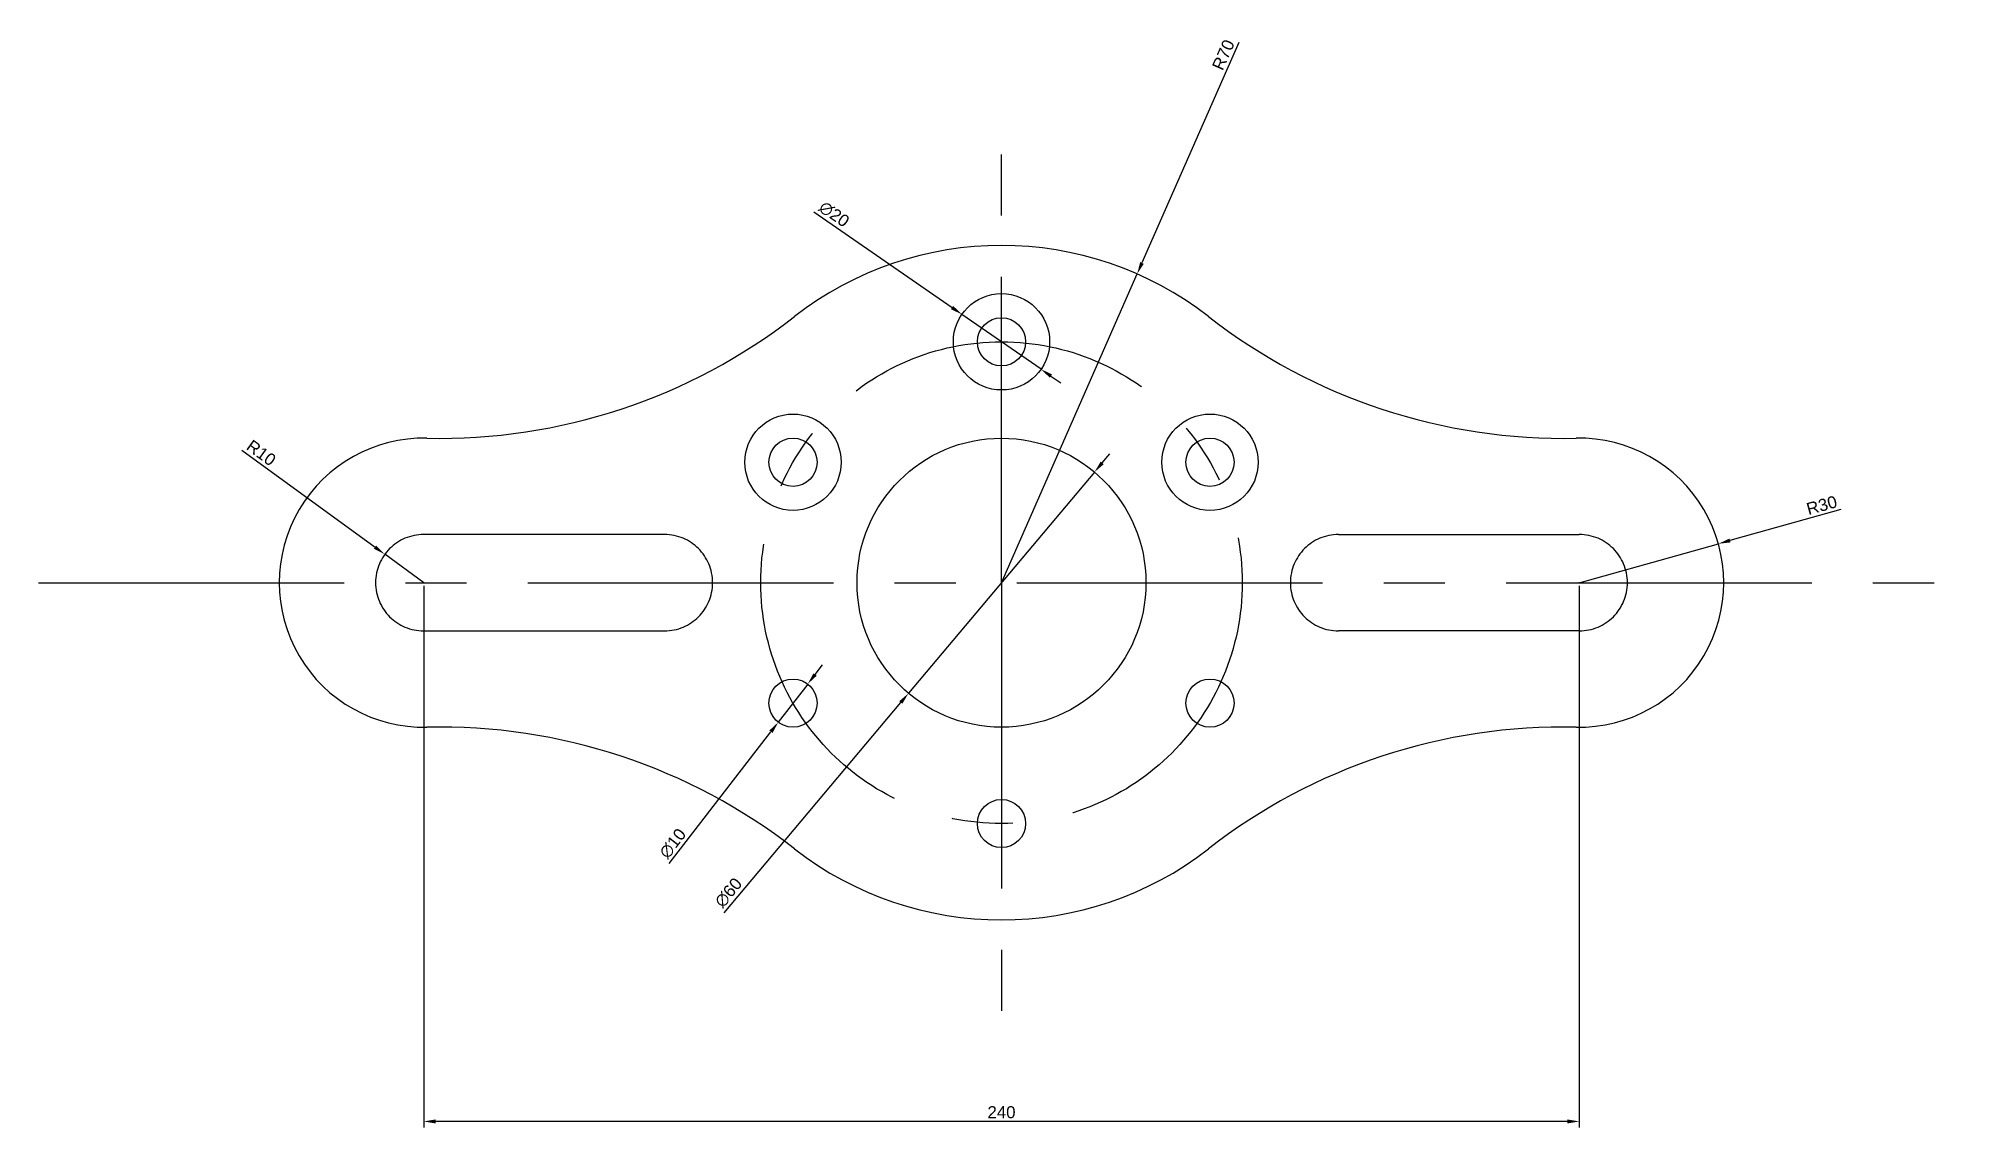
# Model space of a CAD drawing. Header units: millimetres. Extents: x 100 to 500, y -13 to 213.
import ezdxf

# ---------------------------------------------------------------- set-up
doc = ezdxf.new("R2010")
doc.units = ezdxf.units.MM
doc.linetypes.add('CENTERX2', pattern=[101.6, 63.5, -12.7, 12.7, -12.7])
for name, color, linetype in [('CIrcle1', 7, 'Continuous'), ('Circle2', 7, 'CENTERX2'), ('circle3', 7, 'Continuous'), ('LineXY', 7, 'CENTERX2')]:
    doc.layers.add(name, color=color, linetype=linetype)
doc.styles.get("Standard").update_dxf_attribs({"font": 'arial.ttf'})
doc.dimstyles.new('ISO-25', dxfattribs={"dimtxt": 2.5, "dimasz": 2.5, "dimexe": 1.25, "dimexo": 0.625, "dimtad": 1, "dimtxsty": 'Standard', "dimcen": 2.5, "dimadec": 0, "dimazin": 0, "dimtfac": 1, "dimtmove": 0, "dimatfit": 3, "dimfxl": 1, "dimarcsym": 0})

# ---------------------------------------------------------------- blocks, each defined once
blk = doc.blocks.new('*U3')
at = {"layer": 'CIrcle1'}
blk.add_circle((0, 0), 5, dxfattribs=at)
blk = doc.blocks.new('*U4')
at = {"layer": 'CIrcle1', "color": 0, "linetype": 'ByBlock', "lineweight": -2, "transparency": 16777216}
blk.add_blockref('*U3', (300, 150), dxfattribs=at)
for p, rotation in [((256.7, 125), 59.99999999999999), ((343.3, 125), 300.0000000000001), ((256.7, 75), 120), ((343.3, 75), 240), ((300, 50), 180)]:
    blk.add_blockref('*U3', p, dxfattribs=dict(at, rotation=rotation))
blk = doc.blocks.new('*D7')
at = {"layer": 'circle3', "color": 0, "lineweight": -2, "transparency": 16777216}
for p, q in [((180, 99.38), (180, -13.08)), ((420, 99.38), (420, -13.08)), ((417.5, -11.83), (182.5, -11.83))]:
    blk.add_line(p, q, dxfattribs=at)
at = {"layer": 'circle3', "color": 0, "transparency": 16777216}
for points in [[(182.5, -11.42), (182.5, -12.25), (180, -11.83)], [(417.5, -11.42), (417.5, -12.25), (420, -11.83)]]:
    blk.add_solid(points, dxfattribs=at)
at = {"layer": 'Defpoints', "color": 0, "transparency": 16777216}
for p in [(180, 100), (420, 100), (180, -11.83)]:
    blk.add_point(p, dxfattribs=at)
at = {"layer": 'circle3', "color": 0, "transparency": 16777216, "insert": (300, -9.93), "char_height": 2.5, "attachment_point": 5}
blk.add_mtext('240', dxfattribs=at)
blk = doc.blocks.new('*D8')
at = {"layer": 'circle3', "color": 0, "lineweight": -2, "transparency": 16777216}
for p, q in [((261.28, 80.94), (262.81, 82.92)), ((259.75, 78.96), (253.64, 71.04)), ((230.98, 41.68), (252.12, 69.06))]:
    blk.add_line(p, q, dxfattribs=at)
at = {"layer": 'circle3', "color": 0, "transparency": 16777216}
for points in [[(260.95, 81.19), (261.61, 80.68), (259.75, 78.96)], [(251.79, 69.32), (252.45, 68.81), (253.64, 71.04)]]:
    blk.add_solid(points, dxfattribs=at)
at = {"layer": 'Defpoints', "color": 0, "transparency": 16777216}
for p in [(259.75, 78.96), (253.64, 71.04)]:
    blk.add_point(p, dxfattribs=at)
at = {"layer": 'circle3', "color": 0, "transparency": 16777216, "insert": (231.73, 45.87), "char_height": 2.5, "attachment_point": 5, "rotation": 52.3396}
blk.add_mtext('∅10', dxfattribs=at)
blk = doc.blocks.new('*D9')
at = {"layer": 'circle3', "color": 0, "lineweight": -2, "transparency": 16777216}
for p, q in [((320.92, 124.87), (322.53, 126.78)), ((319.31, 122.96), (280.69, 77.04)), ((242.38, 31.5), (279.08, 75.13))]:
    blk.add_line(p, q, dxfattribs=at)
at = {"layer": 'circle3', "color": 0, "transparency": 16777216}
for points in [[(320.6, 125.14), (321.24, 124.6), (319.31, 122.96)], [(278.76, 75.4), (279.4, 74.86), (280.69, 77.04)]]:
    blk.add_solid(points, dxfattribs=at)
at = {"layer": 'Defpoints', "color": 0, "transparency": 16777216}
for p in [(319.31, 122.96), (280.69, 77.04)]:
    blk.add_point(p, dxfattribs=at)
at = {"layer": 'circle3', "color": 0, "transparency": 16777216, "insert": (243.3, 35.66), "char_height": 2.5, "attachment_point": 5, "rotation": 49.9314}
blk.add_mtext('∅60', dxfattribs=at)
blk = doc.blocks.new('*D10')
at = {"layer": 'circle3', "color": 0, "lineweight": -2, "transparency": 16777216}
for p, q in [((349.28, 212.11), (329.17, 166.37)), ((300, 100), (328.17, 164.08))]:
    blk.add_line(p, q, dxfattribs=at)
at = {"layer": 'circle3', "color": 0, "transparency": 16777216}
blk.add_solid([(328.79, 166.54), (329.55, 166.2), (328.17, 164.08)], dxfattribs=at)
at = {"layer": 'Defpoints', "color": 0, "transparency": 16777216}
for p in [(328.17, 164.08), (300, 100)]:
    blk.add_point(p, dxfattribs=at)
at = {"layer": 'circle3', "color": 0, "transparency": 16777216, "insert": (346.08, 209.57), "char_height": 2.5, "attachment_point": 5, "rotation": 66.2722}
blk.add_mtext('R70', dxfattribs=at)
blk = doc.blocks.new('*D11')
at = {"layer": 'circle3', "color": 0, "lineweight": -2, "transparency": 16777216}
for p, q in [((474.35, 115.21), (451.3, 108.76)), ((420, 100), (448.89, 108.08))]:
    blk.add_line(p, q, dxfattribs=at)
at = {"layer": 'circle3', "color": 0, "transparency": 16777216}
blk.add_solid([(451.19, 109.16), (451.41, 108.36), (448.89, 108.08)], dxfattribs=at)
at = {"layer": 'Defpoints', "color": 0, "transparency": 16777216}
for p in [(448.89, 108.08), (420, 100)]:
    blk.add_point(p, dxfattribs=at)
at = {"layer": 'circle3', "color": 0, "transparency": 16777216, "insert": (470.36, 116.07), "char_height": 2.5, "attachment_point": 5, "rotation": 15.6318}
blk.add_mtext('R30', dxfattribs=at)
blk = doc.blocks.new('*D12')
at = {"layer": 'circle3', "color": 0, "lineweight": -2, "transparency": 16777216}
for p, q in [((142.23, 127.53), (169.9, 107.36)), ((180, 100), (171.92, 105.89))]:
    blk.add_line(p, q, dxfattribs=at)
at = {"layer": 'circle3', "color": 0, "transparency": 16777216}
blk.add_solid([(170.14, 107.7), (169.65, 107.03), (171.92, 105.89)], dxfattribs=at)
at = {"layer": 'Defpoints', "color": 0, "transparency": 16777216}
for p in [(171.92, 105.89), (180, 100)]:
    blk.add_point(p, dxfattribs=at)
at = {"layer": 'circle3', "color": 0, "transparency": 16777216, "insert": (146.26, 126.94), "char_height": 2.5, "attachment_point": 5, "rotation": 323.9128}
blk.add_mtext('R10', dxfattribs=at)
blk = doc.blocks.new('*D13')
at = {"layer": 'circle3', "color": 0, "lineweight": -2, "transparency": 16777216}
for p, q in [((261.01, 177.01), (289.72, 157.12)), ((308.22, 144.31), (291.78, 155.69)), ((310.28, 142.88), (312.33, 141.46))]:
    blk.add_line(p, q, dxfattribs=at)
at = {"layer": 'circle3', "color": 0, "transparency": 16777216}
for points in [[(289.96, 157.46), (289.49, 156.77), (291.78, 155.69)], [(310.51, 143.23), (310.04, 142.54), (308.22, 144.31)]]:
    blk.add_solid(points, dxfattribs=at)
at = {"layer": 'Defpoints', "color": 0, "transparency": 16777216}
for p in [(291.78, 155.69), (308.22, 144.31)]:
    blk.add_point(p, dxfattribs=at)
at = {"layer": 'circle3', "color": 0, "transparency": 16777216, "insert": (265.23, 176.48), "char_height": 2.5, "attachment_point": 5, "rotation": 325.2947}
blk.add_mtext('∅20', dxfattribs=at)

msp = doc.modelspace()

# ---------------------------------------------------------------- linework, layer by layer
at = {"layer": 'CIrcle1'}
for centre, radius in [((300, 150), 10), ((256.699, 125), 10), ((343.301, 125), 10), ((300, 100), 30)]:
    msp.add_circle(centre, radius, dxfattribs=at)
msp.add_point((300, 100), dxfattribs=at)
msp.add_point((300, 100), dxfattribs=at)
msp.add_point((300, 100), dxfattribs=at)
msp.add_point((300, 100), dxfattribs=at)
at = {"layer": 'Circle2'}
msp.add_circle((300, 100), 50, dxfattribs=at)
at = {"layer": 'circle3'}
for centre, radius, start, end in [((300, 100), 70, 52.11816, 127.88184), ((183.333, 249.963), 120, 268.72666, 307.88184), ((183.333, 249.963), 120, 268.72666, 307.88184), ((416.667, 249.963), 120, 232.11816, 271.27334), ((180, 100), 30, 88.72666, 271.27334), ((420, 100), 30, 268.72666, 91.27334), ((183.333, -49.963), 120, 52.11816, 91.27334), ((416.667, -49.963), 120, 88.72666, 127.88184), ((300, 100), 70, 232.11816, 307.88184)]:
    msp.add_arc(centre, radius, start, end, dxfattribs=at)
at = {"layer": 'LineXY'}
for p, q in [((300, 100), (300, 200)), ((100, 100), (500, 100)), ((300, 100), (300, 0))]:
    msp.add_line(p, q, dxfattribs=at)
for points in [[(180, 90), (230, 90, 1), (230, 110), (180, 110, 1)], [(420, 90), (370, 90, -1), (370, 110), (420, 110, -1)]]:
    msp.add_lwpolyline(points, format="xyb", close=True, dxfattribs=at)
for p in [(180, 100), (180, 100), (180, 100), (300, 100), (300, 100), (300, 100), (300, 100), (420, 100), (180, 90)]:
    msp.add_point(p, dxfattribs=at)

# ---------------------------------------------------------------- block references
at = {"layer": 'CIrcle1'}
msp.add_blockref('*U4', (0, 0), dxfattribs=at)

# ---------------------------------------------------------------- dimensions: what is measured, and where the dimension line sits
at = {"layer": 'circle3'}
for center, mpoint, picture, middle in [((300, 100), (328.167, 164.083), '*D10', (347.825, 208.805)), ((180, 100), (171.919, 105.89), '*D12', (145.141, 125.408)), ((420, 100), (448.89, 108.084), '*D11', (470.871, 114.234))]:
    dim = msp.add_radius_dim(center=center, mpoint=mpoint, dimstyle='ISO-25', dxfattribs=at)
    dim.commit()
    dim.dimension.update_dxf_attribs({"geometry": picture, "text_midpoint": middle, "dimtype": 164})
for p1, p2, picture, middle in [((308.221, 144.306), (291.779, 155.694), '*D13', (264.107, 174.858)), ((319.311, 122.958), (280.689, 77.042), '*D9', (244.812, 34.389)), ((259.754, 78.958), (253.644, 71.042), '*D8', (233.288, 44.666))]:
    dim = msp.add_diameter_dim_2p(p1=p1, p2=p2, dimstyle='ISO-25', dxfattribs=at)
    dim.commit()
    dim.dimension.update_dxf_attribs({"geometry": picture, "text_midpoint": middle, "dimtype": 163})
dim = msp.add_linear_dim(base=(180, -11.832), p1=(420, 100), p2=(180, 100), dimstyle='ISO-25', dxfattribs=at)
dim.commit()
dim.dimension.update_dxf_attribs({"geometry": '*D7', "text_midpoint": (300, -9.931)})

doc.saveas('drawing.dxf')
